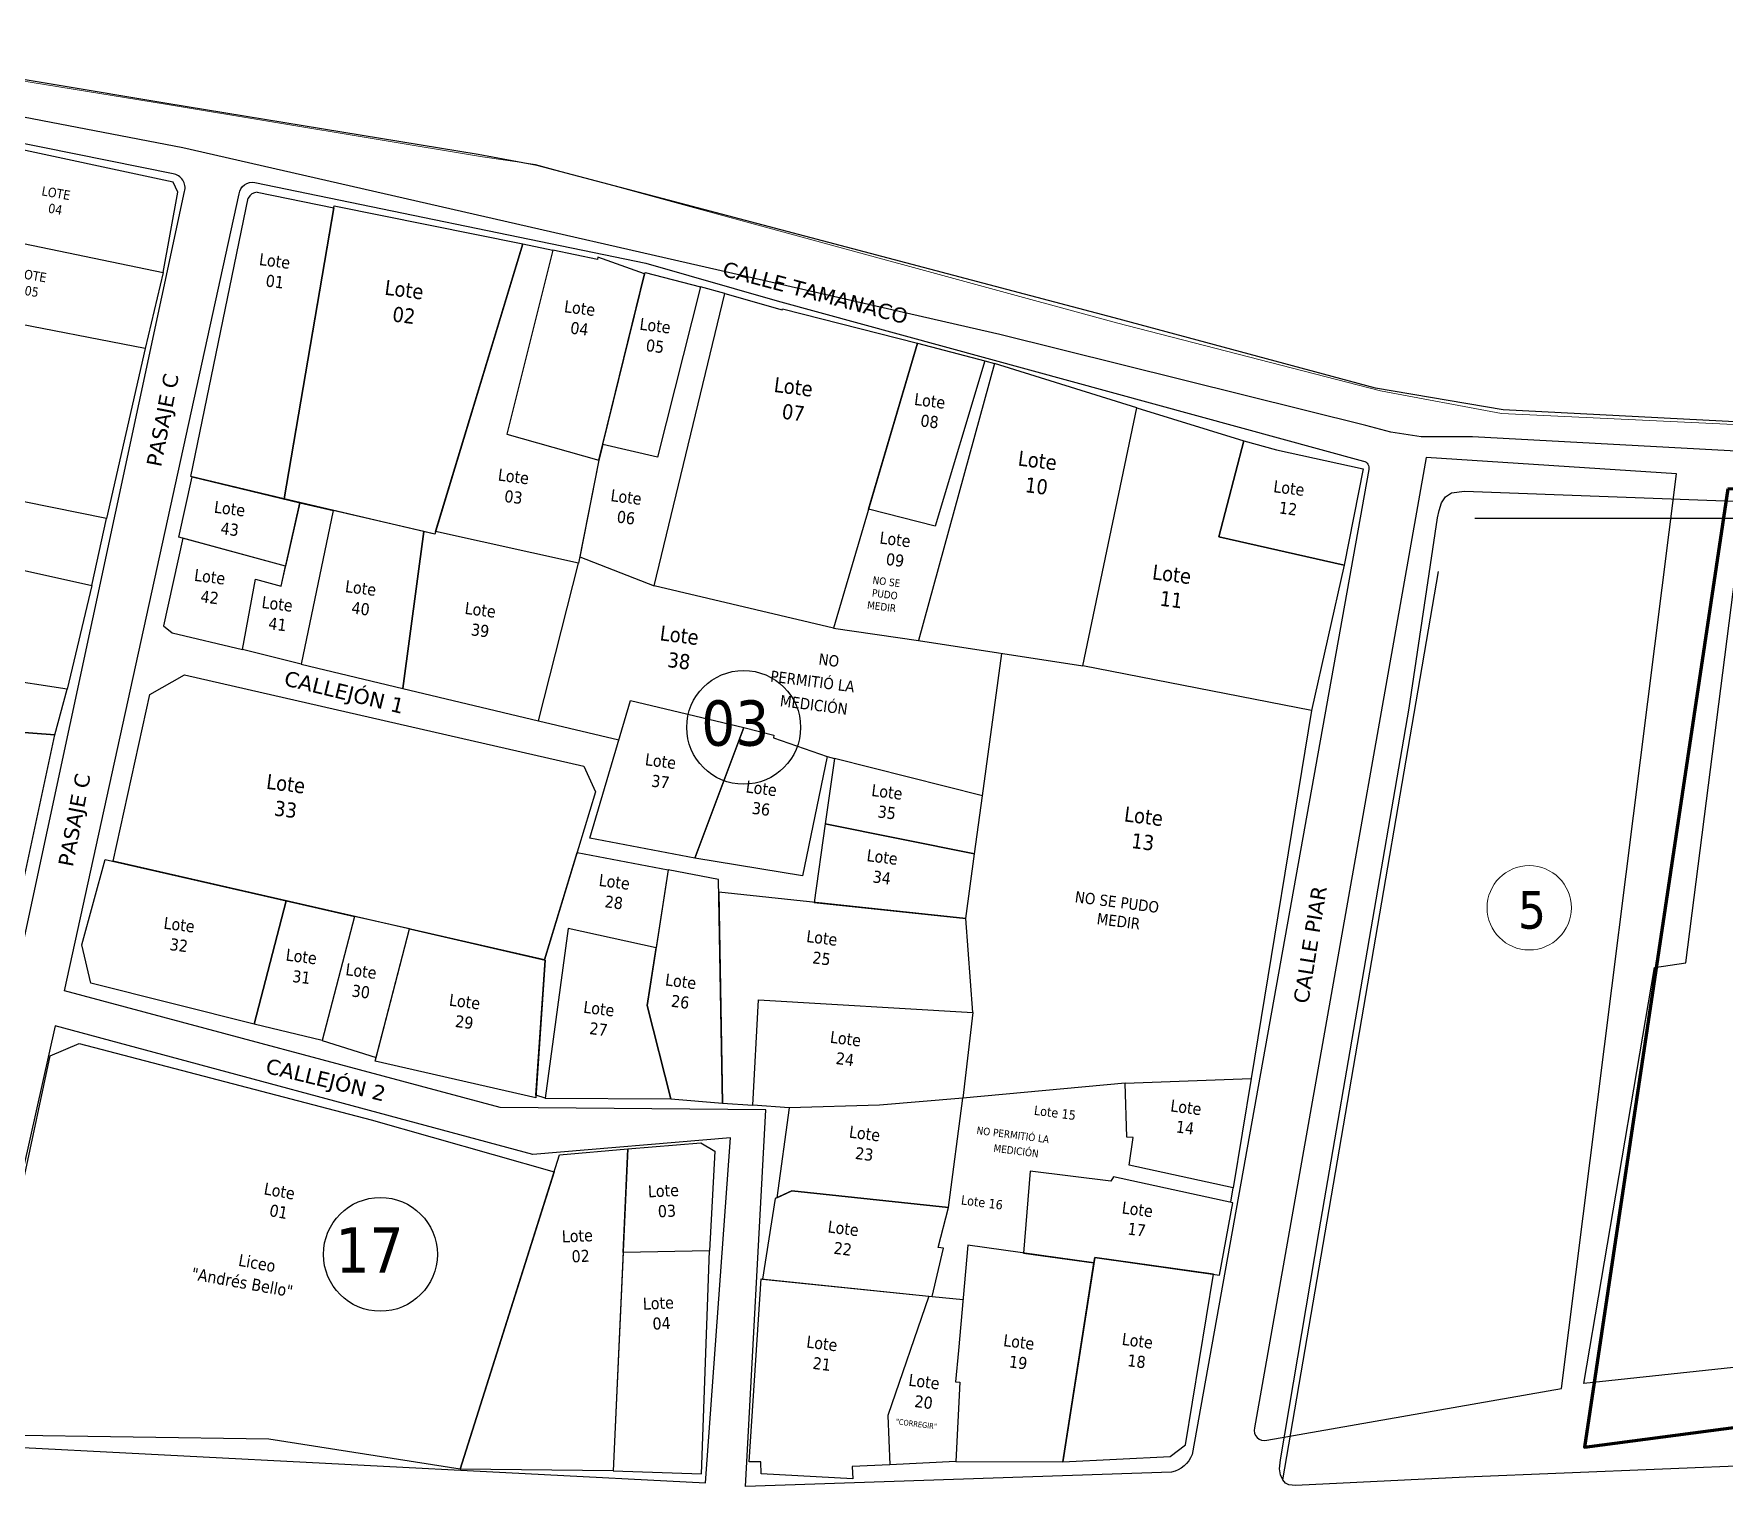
# Model space of a CAD drawing. Header units: metres. Extents: x 2 to 659295185, y -28 to 1124222152.
# Drawn here: x 660198.5 to 660422.5, y 1124892.3 to 1125085.3 of the extents above; entities that cross this region are included whole.
import ezdxf

# ---------------------------------------------------------------- set-up
doc = ezdxf.new("R2010")
doc.units = ezdxf.units.M
doc.header["$MEASUREMENT"] = 0
doc.layers.get('0').update_dxf_attribs({"linetype": 'CONTINUOUS'})
for name, color, linetype in [('CALLES', 1, 'CONTINUOUS'), ('MANZANA', 30, 'CONTINUOUS'), ('Numero de manzana', 6, 'CONTINUOUS'), ('Parcelas', 140, 'CONTINUOUS'), ('texto', 255, 'CONTINUOUS')]:
    doc.layers.add(name, color=color, linetype=linetype)
doc.layers.add('GL_LIN', color=5, linetype='CONTINUOUS', lineweight=30)
doc.styles.add('ROMAN', font='verdana.ttf')
doc.styles.get("Standard").update_dxf_attribs({"font": 'tahoma.ttf'})

msp = doc.modelspace()

# ---------------------------------------------------------------- linework, layer by layer
for p, q in [((660389.4687, 1125021.1049), (660768.3255, 1125021.1049)), ((660364.0584, 1124893.6711), (660384.6423, 1125014.0657))]:
    msp.add_line(p, q)
msp.add_lwpolyline([(660767.1359, 1125028.7071), (660718.4299, 1124929.4489), (660667.8902, 1124925.1115), (660635.3936, 1125014.9177), (660541.9054, 1125017.2159), (660550.632, 1124922.1171), (660403.9354, 1124906.4477), (660413.2774, 1124961.5599), (660417.4306, 1124962.1751), (660426.4512, 1125032.8411), (660546.4988, 1125031.8849), (660569.6109, 1125104.8357), (660596.1794, 1125264.5141), (660785.3959, 1125263.7171), (660886.0959, 1125263.2871), (660767.1359, 1125028.7071), (660689.7659, 1125064.4971), (660785.3959, 1125263.7171)])
at = {"layer": 'GL_LIN'}
msp.add_lwpolyline([(660435.0624, 1125033.3401), (660393.2461, 1125035.4836), (660376.3098, 1125038.3679), (660341.6963, 1125047.6802), (660265.2544, 1125067.8877), (660257.3994, 1125069.337), (660216.1511, 1125076.1022), (660141.3289, 1125088.6101), (660135.7665, 1125089.1263), (660128.8533, 1125089.1163), (660122.1617, 1125088.9202), (660092.3023, 1125088.2172), (660054.1882, 1125087.4483), (660015.9676, 1125087.508), (660028.6076, 1125192.9398), (660036.8756, 1125264.7481), (660051.3716, 1125391.3364), (660055.3856, 1125423.2013), (660052.9191, 1125426.7817), (660052.7364, 1125443.8889), (660275.3003, 1125419.7142), (660379.528, 1125408.2162), (660428.6754, 1125402.6733)], dxfattribs=at)
at = {"layer": 'MANZANA', "lineweight": -2}
for p, q in [((660382.3889, 1125031.893), (660378.332, 1125032.5329)), ((660389.1835, 1125031.923), (660382.3889, 1125031.893)), ((660452.0911, 1125028.4437), (660389.1835, 1125031.923)), ((660386.3717, 1125024.5045), (660388.1198, 1125024.7245)), ((660388.1198, 1125024.7245), (660427.4607, 1125023.2448)), ((660384.7308, 1125022.165), (660385.0606, 1125023.1648)), ((660385.0606, 1125023.1648), (660385.6048, 1125023.9446)), ((660385.6048, 1125023.9446), (660386.3717, 1125024.5045)), ((660380.7975, 1124995.9403), (660384.5164, 1125021.1752)), ((660384.5164, 1125021.1752), (660384.7308, 1125022.165)), ((660690.4207, 1124906.3186), (660388.2682, 1124894.0011)), ((660388.2682, 1124894.0011), (660365.7076, 1124892.9013))]:
    msp.add_line(p, q, dxfattribs=at)
at = {"layer": 'MANZANA', "linetype": 'Continuous'}
for points in [[(660144.3858, 1125077.5049), (660115.8479, 1124911.7165, 0.31255956), (660118.3054, 1124908.3124), (660181.7461, 1124898.7228, 0.36434275), (660184.0077, 1124900.4201), (660185.161, 1124909.133), (660218.5229, 1125064.4186, 0.4450844), (660216.9827, 1125066.7705), (660155.955, 1125079.115), (660146.9563, 1125079.5635, 0.28018423)], [(660416.216, 1125026.984), (660383.034, 1125029.16), (660360.2824, 1124900.5354, 0.55681904), (660361.9039, 1124898.9117), (660400.9819, 1124905.7705)], [(660416.216, 1125026.984), (660383.034, 1125029.16), (660360.2824, 1124900.5354, 0.55681904), (660361.9039, 1124898.9117), (660400.9819, 1124905.7705)], [(660191.92, 1124898.1921), (660287.556, 1124893.246), (660290.858, 1124939.005), (660264.6689, 1124936.7849), (660201.372, 1124953.849), (660189.5805, 1124901.2743, 0.36371473)]]:
    msp.add_lwpolyline(points, format="xyb", close=True, dxfattribs=at)
msp.add_lwpolyline([(660352.0023, 1124897.0098, -0.24931468), (660349.2973, 1124894.6688), (660292.82, 1124892.772), (660295.5276, 1124942.6836), (660260.323, 1124943.03), (660202.583, 1124958.467), (660225.7647, 1125064.1032, -0.43999221), (660227.8368, 1125065.6149), (660279.621, 1125054.91), (660297.036, 1125049.946), (660374.7269, 1125028.7024, -0.38806657), (660375.436, 1125027.5792), (660352.0023, 1124897.0098)], format="xyb", dxfattribs=at)
at = {"layer": 'MANZANA', "lineweight": 0}
msp.add_circle((660396.6796, 1124969.4872), 5.5864, dxfattribs=at)
at = {"layer": 'Numero de manzana', "lineweight": -2}
for centre in [(660292.5985, 1124993.3941), (660244.464, 1124923.5475)]:
    msp.add_circle(centre, 7.5417, dxfattribs=at)
at = {"layer": 'Parcelas', "lineweight": -2}
for p, q in [((660218.2966, 1125070.1952), (660162.9176, 1125080.893)), ((660216.9867, 1125065.6736), (660185.6435, 1125072.3675)), ((660326.5563, 1125045.4603), (660218.2966, 1125070.1952)), ((660217.6411, 1125064.3239), (660216.9867, 1125065.6736)), ((660215.6824, 1125053.703), (660217.6411, 1125064.3239)), ((660219.3297, 1125026.6627), (660226.9556, 1125063.5527)), ((660228.1348, 1125064.3177), (660238.3017, 1125062.2569)), ((660231.69, 1125023.6693), (660238.3496, 1125062.5363)), ((660238.3017, 1125062.2569), (660231.69, 1125023.6693)), ((660238.3496, 1125062.5363), (660263.3429, 1125057.4785)), ((660183.0714, 1125060.4417), (660215.6824, 1125053.703)), ((660183.0714, 1125060.4417), (660215.6824, 1125053.703)), ((660263.3429, 1125057.4785), (660251.6731, 1125019.0096)), ((660251.7777, 1125019.3541), (660263.3429, 1125057.4785)), ((660267.3246, 1125056.635), (660261.2219, 1125032.2676)), ((660267.3246, 1125056.635), (660261.2219, 1125032.2676)), ((660263.3429, 1125057.4785), (660267.3246, 1125056.635)), ((660273.2297, 1125055.4143), (660267.3246, 1125056.635)), ((660273.2925, 1125055.7179), (660273.2297, 1125055.4143)), ((660279.4422, 1125053.4925), (660273.2925, 1125055.7179)), ((660215.6824, 1125053.703), (660213.2858, 1125043.6343)), ((660273.4203, 1125028.8064), (660279.4422, 1125053.4925)), ((660273.9275, 1125030.8872), (660279.527, 1125053.7103)), ((660279.527, 1125053.7103), (660286.883, 1125051.8002)), ((660286.883, 1125051.8002), (660281.1857, 1125029.2075)), ((660286.883, 1125051.8002), (660281.1857, 1125029.2075)), ((660290.0951, 1125050.8846), (660286.883, 1125051.8002)), ((660213.2858, 1125043.6343), (660181.0821, 1125049.8601)), ((660280.7403, 1125012.1482), (660290.0951, 1125050.8846)), ((660280.7403, 1125012.1482), (660290.0951, 1125050.8846)), ((660290.0951, 1125050.8846), (660297.6925, 1125048.719)), ((660297.6925, 1125048.719), (660297.7336, 1125048.8633)), ((660297.7336, 1125048.8633), (660315.6492, 1125044.3277)), ((660375.0419, 1125033.4027), (660326.5563, 1125045.4603)), ((660213.2858, 1125043.6343), (660208.1869, 1125021.104)), ((660315.6492, 1125044.3277), (660304.4852, 1125006.5321)), ((660309.1476, 1125022.3168), (660315.6492, 1125044.3277)), ((660315.6492, 1125044.3277), (660324.5468, 1125041.9881)), ((660325.82, 1125041.6399), (660315.7595, 1125004.9337)), ((660324.5468, 1125041.9881), (660317.9726, 1125020.052)), ((660324.5468, 1125041.9881), (660325.82, 1125041.6399)), ((660344.6808, 1125035.7466), (660325.82, 1125041.6399)), ((660337.5457, 1125001.5327), (660344.6808, 1125035.7466)), ((660337.5457, 1125001.5327), (660344.6808, 1125035.7466)), ((660344.6808, 1125035.7466), (660358.8679, 1125031.3594)), ((660261.2219, 1125032.2676), (660273.4203, 1125028.8064)), ((660261.2219, 1125032.2676), (660273.4203, 1125028.8064)), ((660378.332, 1125032.5329), (660375.0419, 1125033.4027)), ((660273.9275, 1125030.8872), (660273.4203, 1125028.8064)), ((660281.1857, 1125029.2075), (660273.9275, 1125030.8872)), ((660281.1857, 1125029.2075), (660273.9275, 1125030.8872)), ((660358.8679, 1125031.3594), (660355.5391, 1125018.6687)), ((660355.5391, 1125018.6687), (660358.8679, 1125031.3594)), ((660358.8679, 1125031.3594), (660363.1796, 1125030.1804)), ((660363.1796, 1125030.1804), (660374.6755, 1125027.6549)), ((660273.4203, 1125028.8064), (660270.7213, 1125015.171)), ((660273.4203, 1125028.8064), (660270.8844, 1125015.9949)), ((660374.6755, 1125027.6549), (660372.1672, 1125014.8992)), ((660208.1869, 1125021.104), (660179.2618, 1125026.849)), ((660217.7464, 1125018.6086), (660219.5041, 1125026.618)), ((660231.69, 1125023.6693), (660219.3297, 1125026.6627)), ((660219.5041, 1125026.618), (660233.7917, 1125023.1607)), ((660231.2952, 1125012.1297), (660233.7917, 1125023.1607)), ((660251.6731, 1125019.0096), (660231.69, 1125023.6693)), ((660233.7917, 1125023.1607), (660231.8761, 1125014.7768)), ((660233.7917, 1125023.1607), (660238.2172, 1125022.1473)), ((660206.232, 1125012.196), (660208.1869, 1125021.104)), ((660238.2172, 1125022.1473), (660233.9727, 1125001.7849)), ((660238.2172, 1125022.1473), (660233.9727, 1125001.7849)), ((660250.2153, 1125019.3496), (660238.2172, 1125022.1473)), ((660317.9726, 1125020.052), (660309.1476, 1125022.3168)), ((660177.7983, 1125018.5267), (660206.232, 1125012.196)), ((660218.2772, 1125018.4647), (660215.7265, 1125006.8413)), ((660231.8761, 1125014.7768), (660217.7464, 1125018.6086)), ((660231.8761, 1125014.7768), (660218.2772, 1125018.4647)), ((660250.2153, 1125019.3496), (660247.4358, 1124998.5343)), ((660247.4358, 1124998.5343), (660250.2153, 1125019.3496)), ((660251.6731, 1125019.0096), (660250.2153, 1125019.3496)), ((660251.7777, 1125019.3541), (660251.6731, 1125019.0096)), ((660270.7213, 1125015.171), (660251.7777, 1125019.3541)), ((660270.7213, 1125015.171), (660251.7777, 1125019.3541)), ((660355.5391, 1125018.6687), (660372.1672, 1125014.8992)), ((660372.1672, 1125014.8992), (660355.5391, 1125018.6687)), ((660270.8844, 1125015.9949), (660280.7403, 1125012.1482)), ((660231.2952, 1125012.1297), (660231.8761, 1125014.7768)), ((660265.4027, 1124994.2669), (660270.7213, 1125015.171)), ((660372.1672, 1125014.8992), (660367.8554, 1124995.6256)), ((660206.232, 1125012.196), (660202.9686, 1124998.4544)), ((660226.2054, 1125003.7005), (660227.9268, 1125013.0432)), ((660226.2054, 1125003.7005), (660227.9268, 1125013.0432)), ((660227.9268, 1125013.0432), (660231.2952, 1125012.1297)), ((660227.9268, 1125013.0432), (660231.2952, 1125012.1297)), ((660304.4852, 1125006.5321), (660280.7403, 1125012.1482)), ((660215.7265, 1125006.8413), (660216.8774, 1125005.9267)), ((660202.9686, 1124998.4544), (660156.414, 1125005.5349)), ((660216.8774, 1125005.9267), (660226.2054, 1125003.7005)), ((660304.4852, 1125006.5321), (660315.7595, 1125004.9337)), ((660315.7595, 1125004.9337), (660337.5457, 1125001.5327)), ((660233.9727, 1125001.7849), (660226.2054, 1125003.7005)), ((660324.2291, 1124984.3059), (660326.7968, 1125003.2107)), ((660213.897, 1124997.7724), (660218.5235, 1125000.3579)), ((660218.5235, 1125000.3579), (660271.4387, 1124988.2624)), ((660233.9727, 1125001.7849), (660247.4358, 1124998.5343)), ((660367.8554, 1124995.6256), (660337.5457, 1125001.5327)), ((660201.3234, 1124992.4248), (660202.9686, 1124998.4544)), ((660247.4358, 1124998.5343), (660265.4027, 1124994.2669)), ((660209.0484, 1124975.6781), (660213.897, 1124997.7724)), ((660272.2004, 1124978.7254), (660277.612, 1124996.9385)), ((660277.612, 1124996.9385), (660292.5985, 1124993.3941)), ((660367.8554, 1124995.6256), (660359.8548, 1124946.8575)), ((660368.841, 1124926.6444), (660380.7975, 1124995.9403)), ((660182.8363, 1124993.8245), (660201.3234, 1124992.4248)), ((660201.3234, 1124992.4248), (660182.8363, 1124993.8245)), ((660265.4027, 1124994.2669), (660276.0687, 1124991.7444)), ((660286.1148, 1124976.0462), (660292.5985, 1124993.3941)), ((660292.5985, 1124993.3941), (660286.1148, 1124976.0462)), ((660292.5985, 1124993.3941), (660296.5726, 1124992.3858)), ((660195.7486, 1124966.4155), (660201.3234, 1124992.4248)), ((660296.5726, 1124992.3858), (660296.5648, 1124992.0059)), ((660296.5648, 1124992.0059), (660303.6439, 1124989.5287)), ((660303.6439, 1124989.5287), (660300.4046, 1124973.7069)), ((660304.6494, 1124989.2736), (660303.3806, 1124980.606)), ((660303.6439, 1124989.5287), (660304.6494, 1124989.2736)), ((660324.2291, 1124984.3059), (660304.6494, 1124989.2736)), ((660271.4387, 1124988.2624), (660272.9802, 1124984.8439)), ((660272.9802, 1124984.8439), (660266.2049, 1124962.5716)), ((660323.1887, 1124976.6462), (660324.2291, 1124984.3059)), ((660303.3806, 1124980.606), (660301.9375, 1124970.2056)), ((660323.1887, 1124976.6462), (660303.3806, 1124980.606)), ((660303.3806, 1124980.606), (660323.1887, 1124976.6462)), ((660286.1148, 1124976.0462), (660272.2004, 1124978.7254)), ((660204.9207, 1124964.5572), (660207.9719, 1124975.9041)), ((660207.9719, 1124975.9041), (660231.9638, 1124970.4234)), ((660266.2049, 1124962.5716), (660209.0484, 1124975.6781)), ((660266.2049, 1124962.5716), (660270.5384, 1124976.8171)), ((660270.5384, 1124976.8171), (660282.5966, 1124974.4936)), ((660300.4046, 1124973.7069), (660286.1148, 1124976.0462)), ((660322.0259, 1124968.0848), (660323.1887, 1124976.6462)), ((660282.5966, 1124974.4936), (660279.8168, 1124956.5375)), ((660282.5966, 1124974.4936), (660280.9978, 1124964.1666)), ((660289.2779, 1124973.2287), (660282.5966, 1124974.4936)), ((660289.8, 1124943.5933), (660289.2779, 1124973.2287)), ((660322.0259, 1124968.0848), (660289.3077, 1124971.539)), ((660289.3077, 1124971.539), (660289.8, 1124943.5933)), ((660231.9638, 1124970.4234), (660227.7487, 1124954.0678)), ((660227.7487, 1124954.0678), (660231.9638, 1124970.4234)), ((660231.9638, 1124970.4234), (660241.0286, 1124968.3448)), ((660301.9375, 1124970.2056), (660322.0259, 1124968.0848)), ((660241.0286, 1124968.3448), (660236.7398, 1124951.8947)), ((660241.0286, 1124968.3448), (660236.7398, 1124951.8947)), ((660248.3193, 1124966.673), (660241.0286, 1124968.3448)), ((660243.7767, 1124949.1523), (660248.3193, 1124966.673)), ((660243.9022, 1124949.6363), (660248.3193, 1124966.673)), ((660248.3193, 1124966.673), (660266.3026, 1124962.5492)), ((660269.3455, 1124966.7254), (660266.3127, 1124944.2692)), ((660269.3455, 1124966.7254), (660266.3127, 1124944.2692)), ((660280.9978, 1124964.1666), (660269.3455, 1124966.7254)), ((660280.9978, 1124964.1666), (660269.3455, 1124966.7254)), ((660322.9632, 1124955.62), (660322.0259, 1124968.0848)), ((660206.076, 1124959.4872), (660204.9207, 1124964.5572)), ((660266.3026, 1124962.5492), (660265.0441, 1124944.2725)), ((660265.0702, 1124944.6516), (660266.3026, 1124962.5492)), ((660266.3026, 1124962.5492), (660266.2049, 1124962.5716)), ((660279.8168, 1124956.5375), (660280.9978, 1124964.1666)), ((660227.7487, 1124954.0678), (660206.076, 1124959.4872)), ((660206.076, 1124959.4872), (660206.076, 1124959.4872)), ((660279.8168, 1124956.5375), (660282.9322, 1124944.143)), ((660282.9322, 1124944.143), (660279.8168, 1124956.5375)), ((660293.7903, 1124943.316), (660294.5426, 1124957.2958)), ((660293.7903, 1124943.316), (660294.5426, 1124957.2958)), ((660294.5426, 1124957.2958), (660322.9632, 1124955.62)), ((660294.5426, 1124957.2958), (660322.9632, 1124955.62)), ((660322.9632, 1124955.62), (660321.6571, 1124944.2303)), ((660236.7398, 1124951.8947), (660227.7487, 1124954.0678)), ((660200.7199, 1124949.8533), (660204.533, 1124951.4912)), ((660204.533, 1124951.4912), (660243.2578, 1124941.3921)), ((660236.7398, 1124951.8947), (660243.9022, 1124949.6363)), ((660190.3601, 1124901.6132), (660200.7199, 1124949.8533)), ((660265.0441, 1124944.2725), (660243.7767, 1124949.1523)), ((660343.166, 1124946.2459), (660359.8548, 1124946.8575)), ((660359.8548, 1124946.8575), (660357.475, 1124932.3514)), ((660266.3127, 1124944.2692), (660265.0702, 1124944.6516)), ((660266.3127, 1124944.2692), (660282.9322, 1124944.143)), ((660282.9322, 1124944.143), (660289.8, 1124943.5933)), ((660321.6571, 1124944.2303), (660310.5934, 1124943.3342)), ((660321.6571, 1124944.2303), (660310.5934, 1124943.3342)), ((660319.736, 1124929.7581), (660321.6571, 1124944.2303)), ((660343.166, 1124946.2459), (660321.6571, 1124944.2303)), ((660343.3676, 1124939.0687), (660343.166, 1124946.2459)), ((660289.8, 1124943.5933), (660293.7903, 1124943.316)), ((660298.6387, 1124942.9791), (660293.7903, 1124943.316)), ((660298.6387, 1124942.9791), (660296.9914, 1124931.0422)), ((660310.5934, 1124943.3342), (660298.6387, 1124942.9791)), ((660310.5934, 1124943.3342), (660298.6387, 1124942.9791)), ((660243.2578, 1124941.3921), (660267.4808, 1124934.5036)), ((660268.179, 1124936.7161), (660277.2431, 1124937.5233)), ((660277.2431, 1124937.5233), (660275.3183, 1124894.868)), ((660276.623, 1124923.7797), (660277.2433, 1124937.5257)), ((660277.2433, 1124937.5257), (660286.9285, 1124938.3467)), ((660286.9285, 1124938.3467), (660288.7591, 1124937.2191)), ((660344.207, 1124939.0384), (660343.3676, 1124939.0687)), ((660343.6664, 1124935.3478), (660344.207, 1124939.0384)), ((660255.0394, 1124895.0802), (660268.179, 1124936.7161)), ((660288.7591, 1124937.2191), (660288.0707, 1124924.0071)), ((660357.475, 1124932.3514), (660343.6664, 1124935.3478)), ((660267.4808, 1124934.5036), (660255.0394, 1124895.0802)), ((660330.5377, 1124934.5865), (660329.6528, 1124923.7224)), ((660341.2263, 1124933.2654), (660330.5377, 1124934.5865)), ((660341.5948, 1124933.8249), (660341.2263, 1124933.2654)), ((660357.4264, 1124930.3896), (660341.5948, 1124933.8249)), ((660296.7822, 1124930.9466), (660295.1047, 1124920.2776)), ((660298.9922, 1124931.9569), (660296.7822, 1124930.9466)), ((660296.9914, 1124931.0422), (660298.9922, 1124931.9569)), ((660298.9922, 1124931.9569), (660319.736, 1124929.7581)), ((660319.736, 1124929.7581), (660298.9922, 1124931.9569)), ((660357.1626, 1124930.4469), (660357.475, 1124932.3514)), ((660318.3833, 1124924.4477), (660319.736, 1124929.7581)), ((660355.6613, 1124920.803), (660357.4264, 1124930.3896)), ((660363.7204, 1124896.3206), (660368.841, 1124926.6444)), ((660288.0706, 1124924.0046), (660276.6228, 1124923.7772)), ((660288.0707, 1124924.0071), (660276.623, 1124923.7797)), ((660287.0106, 1124894.4436), (660288.0706, 1124924.0046)), ((660317.5868, 1124917.9716), (660319.0764, 1124924.35)), ((660319.0764, 1124924.35), (660318.3833, 1124924.4477)), ((660322.2956, 1124924.76), (660321.0778, 1124910.813)), ((660339.0102, 1124922.4028), (660322.2956, 1124924.76)), ((660276.6228, 1124923.7772), (660275.3183, 1124894.868)), ((660329.6528, 1124923.7224), (660339.0102, 1124922.4028)), ((660339.1234, 1124923.124), (660334.8776, 1124896.055)), ((660334.8776, 1124896.055), (660339.0102, 1124922.4028)), ((660339.0102, 1124922.4028), (660339.1234, 1124923.124)), ((660339.1234, 1124923.124), (660355.6613, 1124920.803)), ((660354.8691, 1124920.9142), (660339.1234, 1124923.124)), ((660293.3086, 1124896.0308), (660294.9066, 1124920.2982)), ((660294.9066, 1124920.2982), (660317.1372, 1124917.9917)), ((660295.1047, 1124920.2776), (660317.5868, 1124917.9716)), ((660351.1585, 1124898.2966), (660354.8691, 1124920.9142)), ((660317.1372, 1124917.9917), (660311.7098, 1124902.1983)), ((660317.5868, 1124917.9716), (660321.6664, 1124917.5532)), ((660321.0778, 1124910.813), (660320.6819, 1124906.6418)), ((660320.6819, 1124906.6418), (660321.2213, 1124906.6155)), ((660321.2213, 1124906.6155), (660320.7076, 1124896.078)), ((660311.7098, 1124902.1983), (660311.9679, 1124895.6533)), ((660229.6655, 1124899.04), (660192.1399, 1124899.6094)), ((660255.0394, 1124895.0802), (660229.6655, 1124899.04)), ((660349.1208, 1124896.747), (660351.1585, 1124898.2966)), ((660275.3183, 1124894.868), (660255.0394, 1124895.0802)), ((660275.3183, 1124894.868), (660287.0106, 1124894.4436)), ((660294.8586, 1124896.0308), (660293.3086, 1124896.0308)), ((660294.9273, 1124894.4522), (660294.8586, 1124896.0308)), ((660311.9679, 1124895.6533), (660306.9738, 1124895.4107)), ((660306.9738, 1124895.4107), (660307.0605, 1124893.813)), ((660320.7076, 1124896.078), (660311.9679, 1124895.6533)), ((660320.7076, 1124896.078), (660334.8776, 1124896.055)), ((660334.8776, 1124896.055), (660349.1208, 1124896.747)), ((660363.6132, 1124895.1009), (660363.7204, 1124896.3206)), ((660363.7286, 1124894.331), (660363.6132, 1124895.1009)), ((660307.0605, 1124893.813), (660294.9273, 1124894.4522)), ((660364.0584, 1124893.6711), (660363.7286, 1124894.331)), ((660364.3883, 1124893.2312), (660364.0584, 1124893.6711)), ((660364.8253, 1124893.0113), (660364.3883, 1124893.2312)), ((660365.7076, 1124892.9013), (660364.8253, 1124893.0113))]:
    msp.add_line(p, q, dxfattribs=at)
at = {"layer": 'Parcelas', "lineweight": 200}
msp.add_lwpolyline([(660423, 1125025), (660404, 1124898), (660548, 1124917), (660543, 1125013), (660643, 1125006), (660668, 1124921), (660713, 1124920), (660762, 1125021), (660695, 1125065), (660778, 1125255), (660596, 1125249), (660546, 1125020), (660423, 1125025)], dxfattribs=at)
at = {"layer": 'Parcelas', "lineweight": -2}
msp.add_arc((660228.1235, 1125063.0438), 1.2739, 89.489021, 156.453991, dxfattribs=at)
at = {"layer": 'texto', "lineweight": 0}
msp.add_lwpolyline([(660435, 1125033), (660393, 1125035), (660377, 1125038), (660342, 1125047), (660265, 1125068), (660258, 1125069), (660216, 1125076), (660142, 1125088), (660136, 1125089), (660129, 1125089), (660122, 1125089), (660093, 1125088), (660054, 1125087), (660016, 1125087), (660029, 1125193), (660037, 1125265), (660051, 1125391), (660055, 1125423), (660053, 1125427), (660053, 1125444)], dxfattribs=at)

# ---------------------------------------------------------------- texts
at = {"layer": 'CALLES', "color": 0, "style": 'ROMAN'}
for s, rotation, p in [('CALLE TAMANACO', 345.171565, (660289.632, 1125053.2794)), ('PASAJE C', 79.090605, (660215.3993, 1125027.817)), ('CALLEJÓN 1', 346.3429, (660231.5634, 1124999.0043)), ('PASAJE C', 79.090605, (660203.6983, 1124974.8099)), ('CALLE PIAR', 80.872467, (660367.3932, 1124956.6916)), ('CALLEJÓN 2', 346.3429, (660229.1155, 1124947.6217))]:
    msp.add_text(s, height=2, rotation=rotation, dxfattribs=at).set_placement(p)
at = {"layer": 'MANZANA', "lineweight": -2}
msp.add_text('5', height=5, dxfattribs=at).set_placement((660395.167, 1124966.7231))
at = {"layer": 'Numero de manzana', "lineweight": -2}
for s, p in [('03', (660286.98, 1124990.9732)), ('17', (660238.519, 1124921.1185))]:
    msp.add_text(s, height=6, dxfattribs=at).set_placement(p)
at = {"layer": 'Parcelas', "lineweight": -2}
for s, height, rotation, p in [('LOTE', 1.25, 350.145993, (660199.4979, 1125063.9274)), ('04', 1.25, 350.145993, (660200.3593, 1125061.6368)), ('Lote', 1.6, 352.664052, (660228.3171, 1125054.6863)), ('LOTE', 1.25, 350.145993, (660196.3477, 1125053.0257)), ('05', 1.25, 350.145993, (660197.2311, 1125050.7314)), ('01', 1.6, 352.664052, (660229.1884, 1125051.8518)), ('Lote', 2, 352.664052, (660244.9377, 1125050.7539)), ('Lote', 1.6, 352.664052, (660268.7365, 1125048.4316)), ('02', 2, 352.664052, (660245.9642, 1125047.219)), ('04', 1.6, 352.664052, (660269.5465, 1125045.6051)), ('Lote', 1.6, 352.664052, (660278.7313, 1125046.1143)), ('05', 1.6, 352.664052, (660279.5695, 1125043.2841)), ('Lote', 2, 352.664052, (660296.5175, 1125037.8693)), ('07', 2, 352.664052, (660297.5646, 1125034.3317)), ('Lote', 1.6, 352.664052, (660315.1207, 1125036.1438)), ('08', 1.6, 352.664052, (660315.9399, 1125033.3129)), ('Lote', 2, 352.664052, (660328.8528, 1125028.1156)), ('Lote', 1.6, 352.664052, (660259.9642, 1125026.1248)), ('03', 1.6, 352.664052, (660260.8061, 1125023.2941)), ('Lote', 1.6, 352.664052, (660274.8905, 1125023.3959)), ('10', 2, 352.664052, (660329.7833, 1125024.593)), ('Lote', 1.6, 352.664052, (660362.715, 1125024.5796)), ('Lote', 1.6, 352.664052, (660222.3539, 1125021.8604)), ('12', 1.6, 352.664052, (660363.4544, 1125021.7643)), ('43', 1.6, 352.664052, (660223.2108, 1125019.0278)), ('06', 1.6, 352.664052, (660275.7127, 1125020.5678)), ('Lote', 1.6, 352.664052, (660310.5298, 1125017.7774)), ('09', 1.6, 352.664052, (660311.368, 1125014.9472)), ('Lote', 1.6, 352.664052, (660219.7166, 1125012.8306)), ('Lote', 2, 352.664052, (660346.6531, 1125013.0322)), ('42', 1.6, 352.664052, (660220.5529, 1125010.0029)), ('Lote', 1.6, 352.664052, (660239.7128, 1125011.3348)), ('PUDO', 1, 352.664052, (660309.5476, 1125010.7558)), ('NO SE', 1, 352.664052, (660309.6315, 1125012.4464)), ('11', 2, 352.664052, (660347.6442, 1125009.5384)), ('Lote', 1.6, 352.664052, (660228.6547, 1125009.2354)), ('40', 1.6, 352.664052, (660240.5543, 1125008.5042)), ('Lote', 1.6, 352.664052, (660255.5649, 1125008.4437)), ('MEDIR', 1, 352.664052, (660308.9085, 1125009.1576)), ('41', 1.6, 352.664052, (660229.5446, 1125006.4279)), ('39', 1.6, 352.664052, (660256.3882, 1125005.6154)), ('Lote', 2, 352.664052, (660281.4052, 1125004.9489)), ('38', 2, 352.664052, (660282.4105, 1125001.4126)), ('NO', 1.5, 352.664052, (660302.4522, 1125001.7326)), ('PERMITIÓ LA', 1.5, 352.664052, (660296.0586, 1124999.4663)), ('MEDICIÓN', 1.5, 352.664052, (660297.3379, 1124996.2121)), ('Lote', 1.6, 352.664052, (660279.4522, 1124988.3897)), ('Lote', 2, 352.664052, (660229.2569, 1124985.266)), ('37', 1.6, 352.664052, (660280.275, 1124985.5615)), ('Lote', 1.6, 352.664052, (660292.8023, 1124984.781)), ('Lote', 1.6, 352.664052, (660309.4507, 1124984.3103)), ('33', 2, 352.664052, (660230.2907, 1124981.7301)), ('36', 1.6, 352.664052, (660293.6096, 1124981.9548)), ('35', 1.6, 352.664052, (660310.274, 1124981.4821)), ('Lote', 2, 352.664052, (660342.9266, 1124980.9483)), ('13', 2, 352.664052, (660343.8765, 1124977.4232)), ('Lote', 1.6, 352.664052, (660308.8225, 1124975.6808)), ('Lote', 1.6, 352.664052, (660273.3273, 1124972.389)), ('34', 1.6, 352.664052, (660309.6175, 1124972.8561)), ('28', 1.6, 352.664052, (660274.1075, 1124969.5631)), ('NO SE PUDO', 1.5, 352.664052, (660336.4124, 1124970.2212)), ('MEDIR', 1.5, 352.664052, (660339.3149, 1124967.3269)), ('Lote', 1.6, 352.664052, (660215.6673, 1124966.7144)), ('Lote', 1.6, 352.664052, (660300.8273, 1124964.956)), ('32', 1.6, 352.664052, (660216.4736, 1124963.8883)), ('Lote', 1.6, 352.664052, (660231.8529, 1124962.4963)), ('Lote', 1.6, 352.664052, (660239.7698, 1124960.5631)), ('25', 1.6, 352.664052, (660301.6269, 1124962.1329)), ('31', 1.6, 352.664052, (660232.7092, 1124959.6638)), ('Lote', 1.6, 352.664052, (660282.1221, 1124959.2051)), ('30', 1.6, 352.664052, (660240.5813, 1124957.7363)), ('Lote', 1.6, 352.664052, (660253.4922, 1124956.5197)), ('26', 1.6, 352.664052, (660282.9057, 1124956.3841)), ('Lote', 1.6, 352.664052, (660271.2828, 1124955.5799)), ('29', 1.6, 352.664052, (660254.2915, 1124953.6946)), ('27', 1.6, 352.664052, (660272.0819, 1124952.7569)), ('Lote', 1.6, 352.664052, (660303.9666, 1124951.605)), ('24', 1.6, 352.664052, (660304.738, 1124948.7856)), ('Lote 15', 1.25, 352.664052, (660331.0132, 1124942.0502)), ('Lote', 1.6, 352.664052, (660349.0687, 1124942.5019)), ('Lote', 1.6, 352.664052, (660306.4902, 1124939.0312)), ('NO PERMITIÓ LA', 1, 352.664052, (660323.4122, 1124939.5072)), ('14', 1.6, 352.664052, (660349.8003, 1124939.7147)), ('23', 1.6, 352.664052, (660307.2933, 1124936.2056)), ('MEDICIÓN', 1, 352.664052, (660325.6555, 1124937.1588)), ('Lote', 1.6, 349.814424, (660228.9269, 1124931.5116)), ('Lote', 1.6, 2.584923, (660279.9447, 1124931.0948)), ('Lote 16', 1.25, 352.664052, (660321.3402, 1124930.1671)), ('01', 1.6, 349.814424, (660229.6562, 1124928.6374)), ('03', 1.6, 2.584923, (660281.2617, 1124928.4516)), ('Lote', 1.6, 352.664052, (660342.6296, 1124928.9753)), ('Lote', 1.6, 2.584923, (660268.5338, 1124925.1132)), ('Lote', 1.6, 352.664052, (660303.6609, 1124926.4616)), ('17', 1.6, 352.664052, (660343.389, 1124926.1845)), ('02', 1.6, 2.584923, (660269.83, 1124922.469)), ('22', 1.6, 352.664052, (660304.4434, 1124923.6407)), ('"Andrés Bello"', 1.6, 349.814424, (660219.3195, 1124920.2501)), ('Liceo', 1.6, 349.814424, (660225.5525, 1124922.0438)), ('Lote', 1.6, 2.584923, (660279.2668, 1124916.1973)), ('04', 1.6, 2.584923, (660280.5517, 1124913.5525)), ('Lote', 1.6, 352.664052, (660300.8338, 1124911.2053)), ('Lote', 1.6, 352.664052, (660326.9268, 1124911.3973)), ('Lote', 1.6, 352.664052, (660342.6333, 1124911.5585)), ('21', 1.6, 352.664052, (660301.6664, 1124908.378)), ('19', 1.6, 352.664052, (660327.6829, 1124908.5777)), ('18', 1.6, 352.664052, (660343.3705, 1124908.7381)), ('Lote', 1.6, 352.664052, (660314.367, 1124906.145)), ('20', 1.6, 352.664052, (660315.1546, 1124903.3214)), ('"CORREGIR"', 0.75, 352.664052, (660312.7134, 1124901.0369))]:
    msp.add_text(s, height=height, rotation=rotation, dxfattribs=at).set_placement(p)

doc.saveas('drawing.dxf')
